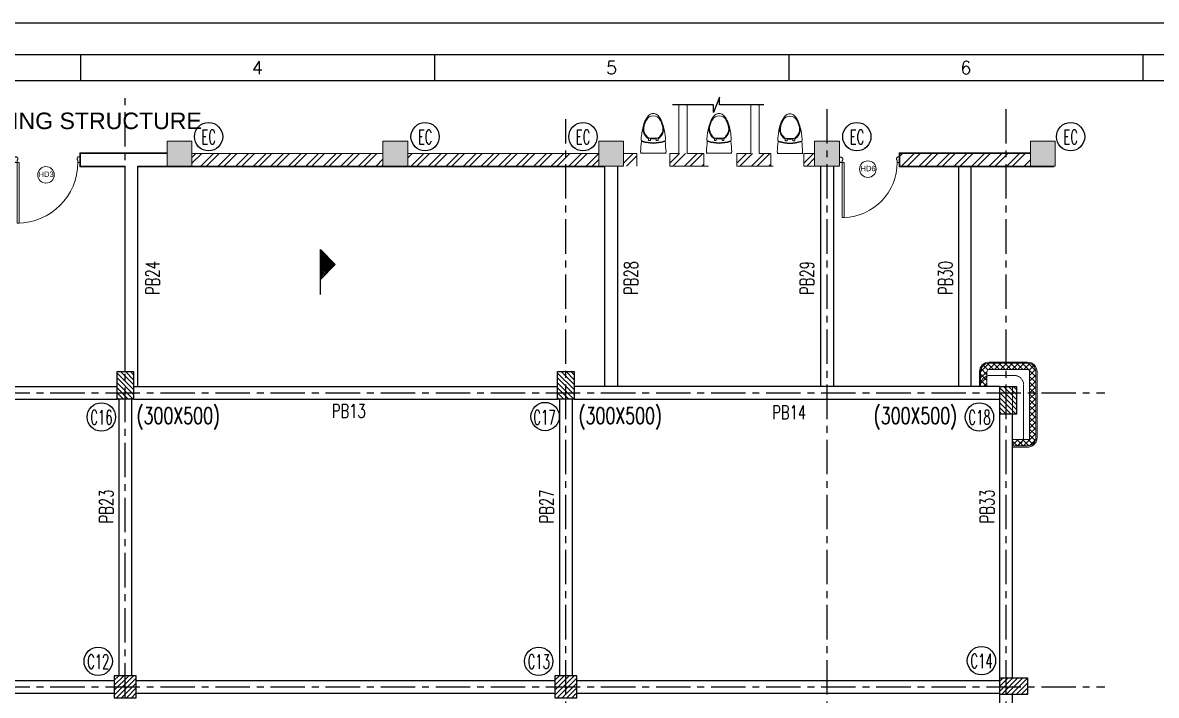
# Model space of a CAD drawing. Header units: millimetres. Extents: x 2659630 to 6742168, y -2425387 to -732288.
# Drawn here: x 3258573 to 3279161, y -1189835 to -1177630 of the extents above; entities that cross this region are included whole.
import ezdxf
from ezdxf.enums import TextEntityAlignment as Align

# ---------------------------------------------------------------- set-up
doc = ezdxf.new("R2010")
doc.units = ezdxf.units.MM
doc.linetypes.add('CENTER', pattern=[2, 1.25, -0.25, 0.25, -0.25])
doc.linetypes.add('Overhead', pattern=[3.96875, 2.38125, -1.5875])
for name, color, linetype, lineweight in [('A-ANNO-DIMS', 211, 'Continuous', 9), ('A-DETL-THIN', 151, 'Continuous', 18), ('A-DOOR', 31, 'Continuous', 18), ('A-DOOR-FRAM', 31, 'Continuous', 18), ('A-DOOR-IDEN', 31, 'Continuous', 9), ('A-FLOR-OVHD', 1, 'Overhead', 18), ('A-furniture', 37, 'Continuous', 0), ('A-GENM', 13, 'Continuous', 18), ('A-hatch', 253, 'Continuous', 0), ('A-PLASTER', 50, 'Continuous', 0), ('A-RCC', 2, 'Continuous', 0), ('A-WALL', 113, 'Continuous', 9), ('A-WALL-PATT', 111, 'Continuous', 0), ('licensing text', 7, 'Continuous', 5)]:
    doc.layers.add(name, color=color, linetype=linetype, lineweight=lineweight)
for name, color, linetype in [('PNA', 8, 'Continuous'), ('S-BEAM NO', 3, 'Continuous'), ('S-BEAM OUTER', 4, 'Continuous'), ('S-BRECK LINE', 8, 'Continuous'), ('S-COLUMN', 1, 'Continuous'), ('S-COLUMN CIRCLE', 9, 'Continuous'), ('S-COLUMN HATCH', 8, 'Continuous'), ('S-COLUMN NO', 2, 'Continuous'), ('S-COLUMN SIZES', 2, 'Continuous'), ('S-GRIDE LINE', 8, 'CENTER'), ('S-SECTION MARK', 1, 'Continuous')]:
    doc.layers.add(name, color=color, linetype=linetype)
doc.layers.get('A-ANNO-DIMS').off()
doc.styles.add('Arial', font='arial.ttf', dxfattribs={"height": 123})
doc.styles.add('Arial_1', font='arial.ttf', dxfattribs={"height": 98.35329341317356})
doc.styles.add('ROMANS', font='r.shx', dxfattribs={"width": 0.7})
pattern_1 = [(45, (3083080.763863878, -1353866.701812131), (-159.0990257669732, 159.0990257669732), []), (45, (3083186.829880878, -1353866.701812131), (-159.0990257669732, 159.0990257669732), [])]
pattern_2 = [(315, (3262142.567854119, -1107422.491258723), (15.23876666233158, 15.23876666233159), [])]

# ---------------------------------------------------------------- blocks, each defined once
blk = doc.blocks.new('A$C73F500AF')
at = {"layer": 'A-DOOR'}
blk.add_lwpolyline([(50.15901658905204, 999.970880633191), (85.15905825473601, 999.9691937353637), (85.15905825473601, 0.0002712921123020351), (50.15901658905204, 0.0002712921123020351)], close=True, dxfattribs=at)
blk.add_arc((50.15901658902294, 999.970880633191), 999.970609341071, 272.0058233010116, 0.06947343791211485, dxfattribs=at)
at = {"layer": 'A-DOOR-FRAM'}
for p, q in [((0.0005885949649382383, 1089.895965778676), (12.02445781667484, 1089.91394833292)), ((0.1838705940754153, 1009.896150420682), (0.0005885949649382383, 1089.895965778676)), ((12.00950211996678, 1099.913937149278), (40.00947080575861, 1099.955813100009)), ((12.02445781667484, 1089.91394833292), (12.00950211996678, 1099.913937149278)), ((40.00947080575861, 1099.955813100009), (60.04683768018731, 1074.985752452514)), ((60.09170477028238, 1044.985786003468), (50.09171595392399, 1044.97083030676)), ((50.09171595392399, 1044.97083030676), (50.15901658905204, 999.970880633191)), ((60.04683768018731, 1074.985752452514), (60.09170477028238, 1044.985786003468)), ((1059.821951237798, 1101.213773387281), (1039.899208436691, 1076.152162918675)), ((1039.899208436691, 1076.152162918675), (1039.991802758974, 1046.152305814147)), ((1039.991802758974, 1046.152305814147), (1049.99175512715, 1046.183170588251)), ((1049.99175512715, 1046.183170588251), (1050.130646610574, 1001.183384931472)), ((1087.821817868709, 1101.30019475476), (1059.821951237798, 1101.213773387281)), ((1087.852682642784, 1091.300242386584), (1087.821817868709, 1101.30019475476)), ((1099.876508039626, 1091.3373538288), (1087.852682642784, 1091.300242386584)), ((1100.059790038737, 1011.337538470834), (1099.876508039626, 1091.3373538288)), ((12.14410339019378, 1009.914037802111), (0.1838705940754153, 1009.896150420682)), ((12.15905908690183, 999.9140489857527), (12.14410339019378, 1009.914037802111)), ((50.15901658905204, 999.970880633191), (12.15905908690183, 999.9140489857527)), ((1050.130646610574, 1001.183384931472), (1088.130465609633, 1001.300671073026)), ((1088.099600835558, 1011.300623441202), (1100.059790038737, 1011.337538470834)), ((1088.130465609633, 1001.300671073026), (1088.099600835558, 1011.300623441202))]:
    blk.add_line(p, q, dxfattribs=at)
blk = doc.blocks.new('M_Door Tag_Mahindra_2_0mm - M_Door Tag_Mahindra 2-1437518-GROUND FLOOR PLAN-01')
at = {"layer": 'A-DOOR-IDEN'}
blk.add_circle((0, 0), 3.000000000000002, dxfattribs=at)
blk = doc.blocks.new('A$C649E5817')
at = {"layer": 'A-DOOR-FRAM'}
for p, q in [((0.0005058711394667625, 1190.020785956323), (12.02437509284937, 1190.038768510567)), ((0.1837878702499438, 1110.020970598329), (0.0005058711394667625, 1190.020785956323)), ((12.14402066636831, 1110.038857979758), (0.1837878702499438, 1110.020970598329)), ((12.00941939614131, 1200.038757326925), (40.00938808193314, 1200.080633277656)), ((12.02437509284937, 1190.038768510567), (12.00941939614131, 1200.038757326925)), ((12.15897636307636, 1100.0388691634), (12.14402066636831, 1110.038857979758)), ((50.15893386522657, 1100.095700810838), (12.15897636307636, 1100.0388691634)), ((40.00938808193314, 1200.080633277656), (60.04675495636184, 1175.110572630161)), ((60.09162204645691, 1145.110606181115), (50.09163323009852, 1145.095650484407)), ((50.09163323009852, 1145.095650484407), (50.15893386522657, 1100.095700810838)), ((60.04675495636184, 1175.110572630161), (60.09162204645691, 1145.110606181115)), ((1159.945948484557, 1199.819201007602), (1140.02320568345, 1174.757590538997)), ((1140.02320568345, 1174.757590538997), (1140.115800005733, 1144.757733434468)), ((1140.115800005733, 1144.757733434468), (1150.115752373909, 1144.788598208572)), ((1150.115752373909, 1144.788598208572), (1150.254643857334, 1099.788812551793)), ((1150.254643857334, 1099.788812551793), (1188.254462856392, 1099.906098693347)), ((1187.945815115469, 1199.905622375081), (1159.945948484557, 1199.819201007602)), ((1187.976679889543, 1189.905670006905), (1187.945815115469, 1199.905622375081)), ((1200.000505286385, 1189.942781449121), (1187.976679889543, 1189.905670006905)), ((1188.223598082317, 1109.906051061524), (1200.183787285496, 1109.942966091156)), ((1188.254462856392, 1099.906098693347), (1188.223598082317, 1109.906051061524)), ((1200.183787285496, 1109.942966091156), (1200.000505286385, 1189.942781449121))]:
    blk.add_line(p, q, dxfattribs=at)
blk.add_lwpolyline([(84.0297396221431, 1100.095700810838), (50.15893386522657, 1100.095700810838), (50.15893386522657, -5.198680446483195e-05), (84.0297396221431, -5.198680446483195e-05)], close=True, dxfattribs=at)
blk.add_arc((50.15893386522657, 1100.095700810838), 1100.095752797656, 270, 359.9840164800158, dxfattribs=at)
blk = doc.blocks.new('hjhgkhjjkhk')
at = {"layer": 'A-furniture', "linetype": 'ByBlock'}
for p, q in [((-3239409.999334741, 38907.10420448298, -500), (-3238942.989992371, 38907.10420448298, -500)), ((-3239262.846956684, 38678.60160839057, -500.0000000075354), (-3239229.842833918, 38678.60161036506, -500.0000000075354)), ((-3239262.846953766, 38629.82558717194, -500.0000000091439), (-3239262.846956684, 38678.60160839057, -500.0000000075354)), ((-3239230.93405867, 38636.8301622101, -500.0000000089129), (-3239122.056262395, 38636.83016872386, -500.0000000089129)), ((-3239229.842833918, 38678.60161036506, -500.0000000075354), (-3239229.842831418, 38636.83016227532, -500.0000000089129)), ((-3239123.147209061, 38651.47408836609, -500.00000000843), (-3239229.842832294, 38651.47408198283, -500.00000000843)), ((-3239123.147210684, 38678.60161674855, -500.0000000075354), (-3239090.143087917, 38678.60161872301, -500.0000000075354)), ((-3239123.147208186, 38636.83016865855, -500.0000000089129), (-3239123.147210684, 38678.60161674855, -500.0000000075354)), ((-3239090.143087917, 38678.60161872301, -500.0000000075354), (-3239090.143591075, 38629.82570109537, -500.000000009144))]:
    blk.add_line(p, q, dxfattribs=at)
for centre, radius, start, end in [((-3239381.777688167, 38882.16245343903, -500.0000000008225), 25.62042742578455, 103.2171918977261, 184.3205102271048), ((-3234363.011870793, 39215.02491928916, -499.9999999898455), 5055.4128, 183.7971734218073, 185.93388342969), ((-3239379.46967634, 38705.99459836981, -500.000000006632), 7.924812699999999, 185.2670334251084, 288.2867034306731), ((-3239176.494683158, 38084.50893451314, -500.000000027127), 635.0000000000015, 71.22190341125766, 108.7781034331175), ((-3239176.494429593, 38091.7761285133, -500.0000000268873), 638.9623999999999, 71.71340343130764, 108.2867034306731), ((-3238973.519002339, 38705.99741665658, -500.000000006632), 7.92486096, 251.7134834315362, 354.7330034227368), ((-3238971.211601658, 38882.16247023651, -500.0000000008225), 25.62054673635226, 355.6795372221389, 76.7816157954011), ((-3243989.977630793, 39215.02523233721, -499.9999999898455), 5055.4128, 354.0661034248018, 356.2028034287931), ((-3239284.541491129, 38652.34472404912, -500.0000000084013), 114.3, 159.1995034224001, 186.5683034337834), ((-3234351.434551112, 39220.35521158198, -499.9999999896697), 5080, 186.5682634273557, 187.0895934181001), ((-3238431.494176918, 38682.23422508436, -500.0000000074156), 965.1999999999999, 185.2830734313182, 196.4207034281464), ((-3239383.453665575, 38693.21128613141, -500.0000000070536), 7.924799999999999, 185.9340934192656, 288.7781034331175), ((-3239159.645355267, 38466.0950703577, -500.0000000145433), 205.656951260883, 151.8793547016238, 195.9424926981456), ((-3239159.645355267, 38466.0950703577, -500.0000000145433), 191.013031553384, 160.1348596737161, 195.9191489275519), ((-3239124.569957947, 38450.47463945526, -500.0000000150584), 243.969881406618, 124.5259173003346, 152.5264977846748), ((-3239124.569957947, 38450.47463945526, -500.0000000150584), 229.3259616991191, 133.9968089490124, 159.4422598947596), ((-3239230.934054112, 38560.63016221015, -500.0000000114258), 76.19999999999999, 90.00000341968028, 133.9968089490124), ((-3239122.056257837, 38560.63016872387, -500.0000000114258), 76.19999999999999, 46.00319789905703, 90.00000341968028), ((-3239228.42034082, 38450.47463324227, -500.0000000150584), 243.969881406618, 27.47350907931158, 55.47408954147578), ((-3239228.42034082, 38450.47463324227, -500.0000000150584), 229.3259616991193, 20.55774695827254, 46.00319789905703), ((-3239193.34494537, 38466.0950683415, -500.0000000145433), 191.0130315533836, 344.0808579322176, 19.86514719139928), ((-3239193.34494537, 38466.0950683415, -500.0000000145433), 205.656951260883, 344.0575141589818, 28.12065215196178), ((-3239921.495006918, 38682.23413594201, -500.0000000074156), 965.1999999999999, 343.5793034265778, 354.7169034251441), ((-3238969.535519575, 38693.2113108949, -500.0000000070536), 7.924848259999999, 251.2220734178336, 354.0659034255327), ((-3239068.447435129, 38652.34473697739, -500.0000000084013), 114.3, 353.4317034264396, 20.80050342030257), ((-3244001.554951112, 39220.35552324459, -499.9999999896698), 5080, 352.9104034312166, 353.4317034264396), ((-3238748.728664035, 38590.58618010517, -500.0000000104379), 634.9999736606864, 196.5592634266306, 209.3999365018309), ((-3238748.728664035, 38590.58618010517, -500.0000000104379), 620.3560539531869, 196.5666351149921, 207.1313036398962), ((-3239176.495144652, 38371.39201900171, -500.0000000176664), 139.7, 207.1313036398962, 332.8687032313272), ((-3239604.261651498, 38590.58612892128, -500.0000000104379), 620.356053953187, 332.8687032313272, 343.4333717344816), ((-3239604.261651498, 38590.58612892128, -500.0000000104379), 634.9999736606864, 330.6000703559782, 343.440743418926), ((-3239113.678391708, 38384.53551627137, -500.0000000172329), 215.8999858702218, 209.3045432262853, 232.3768349928251), ((-3239176.495148693, 38300.67925976048, -500.0000000199983), 111.1440746498146, 231.6356252909873, 270.0000076948018), ((-3239176.495132151, 38300.67925976048, -500.0000000199983), 111.1440746498146, 269.9999991712653, 308.3643815385453), ((-3239239.31189917, 38384.53550875504, -500.0000000172329), 215.8999858702218, 307.6231718652507, 330.695463633008)]:
    blk.add_arc(centre, radius, start, end, dxfattribs=at)
blk = doc.blocks.new('A1_SHEET.')
at = {"flags": 128}
blk.add_lwpolyline([(0, 0), (0, 594), (841, 594), (841, 0)], close=True, dxfattribs=at)
at = {"layer": 'PNA'}
for p, q in [((212.75, 587.8037093663079), (212.75, 582.8037093663079)), ((281.166666666657, 587.8037093663079), (281.166666666657, 582.8037093663079)), ((349.5833333333285, 587.8037093663079), (349.5833333333285, 582.8037093663079)), ((418, 587.8037093663079), (418, 582.8037093663079))]:
    blk.add_line(p, q, dxfattribs=at)
at = {"layer": 'PNA', "color": 1}
for points in [[(7.499999999985447, 6.196290633690296), (833.5000000000147, 6.196290633690296), (833.5000000000147, 587.8037093663079), (7.499999999985447, 587.8037093663079)], [(17.49999999998545, 11.19629063369029), (828.5000000000146, 11.19629063369029), (828.5000000000146, 582.8037093663079), (17.49999999998545, 582.8037093663079)]]:
    blk.add_lwpolyline(points, close=True, dxfattribs=at)
at = {"layer": 'PNA', "style": 'ROMANS'}
for s, p in [('4', (246.9666666666308, 585.3037093663078)), ('5', (315.3833333333023, 585.3037093663078)), ('6', (383.7999999999738, 585.3037093663078))]:
    blk.add_text(s, height=2.499999999999994, dxfattribs=at).set_placement(p, align=Align.MIDDLE)
blk = doc.blocks.new('A$C2D2C472C')
at = {"layer": 'A-WALL-PATT'}
h = blk.add_hatch(dxfattribs=at)
h.set_pattern_fill('ANSI37', color=256, scale=600, style=0)
h.set_pattern_definition([(45, (-102930.4976328127, -114895.0412800389), (-53.03300858899107, 53.03300858899107), []), (135, (-102930.4976328127, -114895.0412800389), (-53.03300858899107, -53.03300858899106), [])])
edge = h.paths.add_edge_path()
edge.add_line((944.9995019281778, 1920.086653618404), (945.0008851355669, 2189.884832272088))
edge.add_arc((910.0008851359307, 2189.884989272134), 34.99999999998833, 359.9997429874282, 449.9997132388004)
edge.add_line((910.0010603083792, 2224.884989271683), (206.5573315929068, 2224.905706588062))
edge.add_arc((206.3435287130415, 2190.119336553427), 34.78702706265661, 89.64785493841943, 180.3515355871881)
edge.add_line((171.5571564060956, 2189.90590370784), (171.5104949169763, 989.9413756946597))
edge.add_arc((206.436017342523, 989.8668982434319), 34.92560183573225, 179.8778189455847, 270.1221930522632)
edge.add_line((206.5105021072231, 954.9413758334849), (479.9996885845903, 954.8601867418038))
edge.add_line((479.9996885845903, 954.8601867418038), (480.0000001211592, 839.860185584781))
edge.add_line((480.0000001211592, 839.860185584781), (206.5104973261623, 839.9413757038274))
edge.add_arc((206.4964083629893, 989.9011490803969), 149.9597740384099, 192.8758880656439, 270.00538303110875, ccw=False)
edge.add_line((60.30736402368348, 956.4841302904388), (60.0000001211738, 2189.906551396358))
edge.add_arc((204.1890972755355, 2195.622790524605), 144.3023600914457, 89.0594131363834, 182.2702476428867, ccw=False)
edge.add_arc((117.0175473045965, -14981488.51647655), 14983828.42245068, 89.99696775482101, 89.99965761188861, ccw=False)
edge.add_arc((909.9946922726667, 2189.870040024718), 150.0149508471489, 45.00209331497581, 89.99734813771352, ccw=False)
edge.add_arc((910.01583289064, 2189.891182187523), 149.9850524061101, -0.0026534085425282683, 45.00209331497041, ccw=False)
edge.add_line((1060.000885135916, 2189.884236272439), (1059.999510428475, 1919.979855106591))
edge.add_line((1059.999510428475, 1919.979855106591), (944.9995019281778, 1920.086653618404))
at = {"layer": 'A-DETL-THIN'}
for p, q in [((480.0000001211592, 1919.979955135757), (480.0000001211592, 1470.080902119953)), ((710.0000001211592, 1919.979855106591), (480.0000001211592, 1919.979955135757))]:
    blk.add_line(p, q, dxfattribs=at)
at = {"layer": 'A-FLOR-OVHD'}
blk.add_lwpolyline([(1060.015039278995, 1919.979955135757, 0.4573553732653892), (889.9995013178414, 2119.980286205158), (449.9996685099031, 2119.973406029894, 0.4142135623730199), (279.9996685099031, 1949.973406029894), (279.9996685099031, 1009.833727096237, 0.4142135623730199), (449.9996685099031, 839.8337270962365), (480.0000001211592, 839.860185584781), (480.0000001211592, 1919.979955135757), (1060.015039278995, 1919.979955135757)], format="xyb", close=True, dxfattribs=at)
at = {"layer": 'A-GENM'}
for centre, radius, start, end in [((206.5571564055426, 2189.905706589925, -2.762502891338284e-08), 169.9999999999744, 89.99971323877656, 179.9996773135824), ((206.5467242484883, 989.8615372594359, -2.762502891338284e-08), 170.0000000001621, 179.9997132120961, 192.8568556227206), ((206.5467242484883, 989.8615372594359, -2.762502891338284e-08), 170.0000000001625, 192.8568562060331, 205.7139980939878), ((206.5467242484883, 989.8615372594359, -2.762502891338284e-08), 170.0000000001625, 205.7139991560489, 218.5711406565557), ((206.5467242484883, 989.8615372594359, -2.762502891338284e-08), 170.0000000001626, 218.5711444577068, 231.4282852556994), ((206.5467242484883, 989.8615372594359, -2.762502891338284e-08), 170.0000000001625, 231.4282863473983, 244.2854281885292), ((206.5467242484883, 989.8615372594359, -2.762502891338284e-08), 170.0000000001627, 244.2854285476412, 269.9997141992719)]:
    blk.add_arc(centre, radius, start, end, dxfattribs=at)
at = {"layer": 'A-PLASTER'}
for p, q in [((910.0017360480997, 2359.885395422127, -2.762502891338284e-08), (206.5580073158635, 2359.90570658783, -2.762502891338284e-08)), ((36.55692833581998, 2189.906664038426, -2.762502891338284e-08), (36.54672009665228, 989.8623881688254, -2.762502891338284e-08)), ((1079.999501315979, 1919.979855106591), (1080.000885134054, 2189.884135680288, -2.762502891338284e-08)), ((206.5458762606868, 819.9414255178854, -2.762502891338284e-08), (480.0000001226144, 819.9412260005774, -2.762502891338284e-08))]:
    blk.add_line(p, q, dxfattribs=at)
for centre, radius, start, end in [((206.5109611537046, 2189.98556824922, -2.762502891338284e-08), 169.9999999999743, 90, 179.9999640931486), ((910.0008851359162, 2189.884990713108, -2.762502891338284e-08), 169.9999999999609, 359.9997426539467, 89.99971323877656), ((206.5104903323372, 989.941375704002, -2.762502891338284e-08), 170.0000000001521, 180, 192.8571423899843), ((206.5104903323372, 989.941375704002, -2.762502891338284e-08), 170.0000000001525, 192.8571429953589, 205.7142848382652), ((206.5104903323372, 989.941375704002, -2.762502891338284e-08), 170.0000000001525, 205.7142859913077, 218.571427457844), ((206.5104903323372, 989.941375704002, -2.762502891338284e-08), 170.0000000001527, 218.5714312821734, 231.4285719809424), ((206.5104903323372, 989.941375704002, -2.762502891338284e-08), 170.0000000001525, 231.4285730814951, 244.2857149782696), ((206.5104903323372, 989.941375704002, -2.762502891338284e-08), 170.0000000001525, 244.2857153780311, 270.0000009705005)]:
    blk.add_arc(centre, radius, start, end, dxfattribs=at)
at = {"layer": 'A-WALL'}
blk.add_lwpolyline([(944.9995019281778, 1920.086653618404), (945.0008851355669, 2189.884832272088, 0.4142134102995745), (910.0010603083792, 2224.884989271683), (206.5573315929068, 2224.905706588062, 0.4178153354241026), (171.5571564060956, 2189.90590370784), (171.5104949169763, 989.9413756946597, 0.415463343301321), (206.5105021072231, 954.9413758334849), (479.9996885845903, 954.8601867418038), (480.0000001211592, 839.860185584781), (206.5104973261623, 839.9413757038274, -0.3498496930690036), (60.30736402368348, 956.4841302904388), (60.0000001211738, 2189.906551396358, -0.4307240834562548), (206.55790714467, 2339.905706588033, -1.173671556007594e-05), (910.0016355238768, 2339.884990711187, -0.1988908435200889), (1016.067405691763, 2295.950504510794, -0.1989338984303118), (1060.000885135916, 2189.884236272439), (1059.999510428475, 1919.979855106591)], format="xyb", close=True, dxfattribs=at)

msp = doc.modelspace()

# ---------------------------------------------------------------- hatches: boundary and pattern name
at = {"layer": 'A-WALL-PATT'}
h = msp.add_hatch(dxfattribs=at)
h.set_pattern_fill('ANSI32', color=256, scale=600, angle=360, style=0)
h.set_pattern_definition(pattern_1)
h.paths.add_polyline_path([(3265115.466520364, -1180000.599933915), (3261645.466520395, -1180000.478345305), (3261645.465320353, -1180230.567662802), (3265115.465321044, -1180230.661094035)])
h = msp.add_hatch(dxfattribs=at)
h.set_pattern_fill('ANSI32', color=256, scale=600, angle=360, style=0)
h.set_pattern_definition(pattern_1)
h.paths.add_polyline_path([(3269035.466519869, -1180000.59928443), (3265565.466519913, -1180000.581437824), (3265565.465320349, -1180230.578899971), (3265566.436491637, -1180230.578905036), (3269035.465319434, -1180230.763743025)])
h = msp.add_hatch(dxfattribs=at)
h.set_pattern_fill('ANSI32', color=256, scale=600, angle=360, style=0)
h.set_pattern_definition([(45, (3094840.763863726, -1353866.763147001), (-159.0990257669732, 159.0990257669732), []), (45, (3094946.829880726, -1353866.763147001), (-159.0990257669732, 159.0990257669732), [])])
h.paths.add_polyline_path([(3269725.544235874, -1180230.709173618), (3269725.544235874, -1180000.631613774), (3269485.466519682, -1180000.636661809), (3269485.465319694, -1180230.715725984)])
h = msp.add_hatch(dxfattribs=at)
h.set_pattern_fill('ANSI32', color=256, scale=600, angle=360, style=0)
h.set_pattern_definition([(45, (3095680.843882273, -1353866.788095303), (-159.0990257669732, 159.0990257669732), []), (45, (3095786.909899273, -1353866.788095303), (-159.0990257669732, 159.0990257669732), [])])
h.paths.add_polyline_path([(3270943.044236635, -1180230.523557659), (3270943.044236635, -1180000.445997815), (3270325.546538229, -1180000.661610112), (3270325.545338241, -1180230.740674286)])
h = msp.add_hatch(dxfattribs=at)
h.set_pattern_fill('ANSI32', color=256, scale=600, angle=360, style=0)
h.set_pattern_definition([(45, (3096898.343883124, -1353866.801021319), (-159.0990257669732, 159.0990257669732), []), (45, (3097004.409900124, -1353866.801021319), (-159.0990257669732, 159.0990257669732), [])])
h.paths.add_polyline_path([(3272160.544237486, -1180230.536483674), (3272160.544237486, -1180000.45892383), (3271543.04653908, -1180000.674536127), (3271543.045339092, -1180230.753600301)])
h = msp.add_hatch(dxfattribs=at)
h.set_pattern_fill('ANSI32', color=256, scale=600, angle=360, style=0)
h.set_pattern_definition([(45, (3098115.844987101, -1353866.801021319), (-159.0990257669732, 159.0990257669732), []), (45, (3098221.911004101, -1353866.801021319), (-159.0990257669732, 159.0990257669732), [])])
h.paths.add_polyline_path([(3272955.465319897, -1180230.685065557), (3272955.466519884, -1180000.606476106), (3272760.547643057, -1180000.674536127), (3272760.546443069, -1180230.753600301)])
h = msp.add_hatch(dxfattribs=at)
h.set_pattern_fill('ANSI32', color=256, scale=600, angle=360, style=0)
h.set_pattern_definition(pattern_1)
h.paths.add_polyline_path([(3274505.217281143, -1180000.477637572), (3276875.465237061, -1180000.477637572), (3276875.465237061, -1180230.485926108), (3274505.217281143, -1180230.485926108)])
at = {"layer": 'S-COLUMN HATCH', "true_color": 0x939598}
h = msp.add_hatch(dxfattribs=at)
h.set_pattern_fill('ANSI31', color=252, scale=20, angle=270)
h.set_pattern_definition([(314.9999999999999, (2385656.945896849, -4834777.243233373), (44.90128060534576, 44.90128060534576), [])])
h.paths.add_polyline_path([(3260287.087904258, -1184460.519355161), (3260287.087904258, -1183960.520554742), (3260587.090251254, -1183960.520554742), (3260587.090251254, -1184460.519355161)])
h = msp.add_hatch(dxfattribs=at)
h.set_pattern_fill('ANSI31', color=252, scale=20, angle=270)
h.set_pattern_definition([(314.9999999999999, (2393657.012705538, -4834777.243233373), (44.90128060534576, 44.90128060534576), [])])
h.paths.add_polyline_path([(3268287.154712947, -1184460.519355161), (3268287.154712947, -1183960.520554742), (3268587.157059943, -1183960.520554742), (3268587.157059943, -1184460.519355161)])
h = msp.add_hatch(dxfattribs=at)
h.set_pattern_fill('ANSI31', color=252, scale=20, angle=270)
h.set_pattern_definition([(314.9999999999999, (2401690.399981695, -4835047.049079479), (44.90128060534576, 44.90128060534576), [])])
h.paths.add_polyline_path([(3276320.541989104, -1184730.325201267), (3276320.541989104, -1184230.326400848), (3276620.5443361, -1184230.326400848), (3276620.5443361, -1184730.325201267)])
h = msp.add_hatch(dxfattribs=at)
h.set_pattern_fill('ANSI31', color=252, scale=20, angle=180)
h.set_pattern_definition([(225, (-396689.9138133368, -325020.467663452), (44.90128060534576, -44.90128060534576), [])])
h.paths.add_polyline_path([(3260637.089077756, -1189480.328342913), (3260237.089077756, -1189480.328342913), (3260237.089077756, -1189880.328342913), (3260637.089077756, -1189880.328342913)])
h = msp.add_hatch(dxfattribs=at)
h.set_pattern_fill('ANSI31', color=252, scale=20, angle=180)
h.set_pattern_definition([(225, (-388689.8470046474, -325020.467663452), (44.90128060534576, -44.90128060534576), [])])
h.paths.add_polyline_path([(3268637.155886445, -1189480.328342913), (3268237.155886445, -1189480.328342913), (3268237.155886445, -1189880.328342913), (3268637.155886445, -1189880.328342913)])
h = msp.add_hatch(dxfattribs=at)
h.set_pattern_fill('ANSI31', color=252, scale=20, angle=360)
h.set_pattern_definition([(44.99999999999994, (6927137.266220068, -2064450.875738715), (-44.90128060534576, 44.90128060534576), [])])
h.paths.add_polyline_path([(3276820.542341855, -1189820.733731306), (3276320.543541436, -1189820.733731306), (3276320.543541436, -1189520.73138431), (3276820.542341855, -1189520.73138431)])
at = {"layer": 'S-SECTION MARK', "ltscale": 5}
h = msp.add_hatch(dxfattribs=at)
h.set_pattern_fill('ANSI31', color=256, scale=172.4069639016666, angle=270, style=0)
h.set_pattern_definition(pattern_2)
h.paths.add_polyline_path([(3264248.675249472, -1182019.6319162), (3263981.545942655, -1181747.766613439), (3263981.545942655, -1182291.497218961)])
h = msp.add_hatch(dxfattribs=at)
h.set_pattern_fill('ANSI31', color=256, scale=172.4069639016666, angle=270, style=0)
h.set_pattern_definition(pattern_2)
h.paths.add_polyline_path([(3264248.675249472, -1182019.6319162), (3263981.545942655, -1181747.766613439), (3263981.545942655, -1182291.497218961)])
h = msp.add_hatch(dxfattribs=at)
h.set_pattern_fill('ANSI31', color=256, scale=172.4069639016666, angle=270, style=0)
h.set_pattern_definition(pattern_2)
h.paths.add_polyline_path([(3264248.675249472, -1182019.6319162), (3263981.545942655, -1181747.766613439), (3263981.545942655, -1182291.497218961)])

# ---------------------------------------------------------------- linework, layer by layer
at = {"layer": 'A-hatch', "color": 252, "true_color": 0x939598}
for points in [[(3261195.541904987, -1180230.572682657), (3261195.541904987, -1179780.572588607), (3261645.465320314, -1180230.575029257)], [(3261645.465320314, -1180230.575029257), (3261195.541904987, -1179780.572588607), (3261645.465320314, -1179780.574935207)], [(3265115.54190494, -1180230.593127621), (3265115.54190494, -1179780.593033571), (3265565.465320268, -1180230.595474221)], [(3265565.465320268, -1180230.595474221), (3265115.54190494, -1179780.593033571), (3265565.465320268, -1179780.595380171)], [(3269035.541904886, -1180230.613572587), (3269035.541904886, -1179780.613478537), (3269485.465320214, -1180230.615919187)], [(3269485.465320214, -1180230.615919187), (3269035.541904886, -1179780.613478537), (3269485.465320214, -1179780.615825137)], [(3272955.467667161, -1180230.634017163), (3272955.465320163, -1180230.634017151), (3272955.467667161, -1179780.633923114)], [(3272955.539557855, -1180230.634017538), (3272955.467667161, -1179780.633923114), (3272955.539557855, -1179780.633923488)], [(3272955.467667161, -1180230.634017163), (3272955.467667161, -1179780.633923114), (3272955.539557855, -1180230.634017538)], [(3272955.54190483, -1180230.63401755), (3272955.539557855, -1179780.633923488), (3272955.54190483, -1179780.633923501)], [(3272955.539557855, -1180230.634017538), (3272955.539557855, -1179780.633923488), (3272955.54190483, -1180230.63401755)], [(3273405.465320158, -1180230.63636415), (3272955.54190483, -1179780.633923501), (3273405.465320158, -1179780.6362701)], [(3272955.54190483, -1180230.63401755), (3272955.54190483, -1179780.633923501), (3273405.465320158, -1180230.63636415)], [(3273405.465320158, -1180230.63636415), (3273405.465320158, -1179780.6362701), (3273405.467667156, -1179780.636270113)], [(3276875.46758316, -1180230.654368084), (3276875.465236182, -1180230.654368072), (3276875.46758316, -1179780.658527397)], [(3276875.539557799, -1180230.654368459), (3276875.46758316, -1179780.658527397), (3276875.539557799, -1179780.658527773)], [(3276875.46758316, -1180230.654368084), (3276875.46758316, -1179780.658527397), (3276875.539557799, -1180230.654368459)], [(3276875.541904778, -1180230.654368471), (3276875.539557799, -1179780.658527773), (3276875.541904778, -1179780.658527785)], [(3276875.539557799, -1180230.654368459), (3276875.539557799, -1179780.658527773), (3276875.541904778, -1180230.654368471)], [(3277325.465236179, -1180230.656715069), (3276875.541904778, -1179780.658527785), (3277325.465236179, -1179780.660874383)], [(3276875.541904778, -1180230.654368471), (3276875.541904778, -1179780.658527785), (3277325.465236179, -1180230.656715069)], [(3277325.465236179, -1180230.656715069), (3277325.465236179, -1179780.660874383), (3277325.467583156, -1179780.660874395)]]:
    msp.add_solid(points, dxfattribs=at)
at = {"layer": 'A-PLASTER'}
for p, q in [((3259611.865130822, -1180242.602486152), (3259611.866455987, -1179988.523616682)), ((3261195.464788782, -1179988.486691023), (3259611.866455987, -1179988.523616682)), ((3276875.468018331, -1179988.6534286), (3274493.217281143, -1179988.476747572)), ((3274493.217281143, -1179988.476747572), (3274493.217281141, -1180242.472822536)), ((3260420.175484082, -1180242.585071438), (3259611.865130822, -1180242.602486152)), ((3269133.39621254, -1180242.769278545), (3260674.175565559, -1180242.541510415)), ((3274493.217281141, -1180242.472822536), (3277302.021697277, -1180242.646361662))]:
    msp.add_line(p, q, dxfattribs=at)
at = {"layer": 'A-RCC'}
for p, q in [((3261195.467667318, -1179780.57258822), (3261195.465320318, -1180230.572682258)), ((3261645.467667312, -1179780.574935219), (3261195.467667318, -1179780.57258822)), ((3261645.465320314, -1180230.575029256), (3261645.467667312, -1179780.574935219)), ((3269035.467667217, -1179780.61347815), (3269035.465320217, -1180230.613572187)), ((3269035.467667217, -1179780.61347815), (3269035.465319729, -1180230.707162015)), ((3269485.467667212, -1179780.615825148), (3269035.467667217, -1179780.61347815)), ((3269485.467667212, -1179780.615825148), (3269035.467667217, -1179780.61347815)), ((3269485.465320214, -1180230.615919186), (3269485.467667212, -1179780.615825148)), ((3269485.465320214, -1180230.615919186), (3269485.467667212, -1179780.615825148)), ((3272955.467667161, -1179780.633923114), (3272955.465320163, -1180230.634017151)), ((3273405.467667156, -1179780.636270113), (3272955.467667161, -1179780.633923114)), ((3273405.465320158, -1180230.63636415), (3273405.467667156, -1179780.636270113)), ((3276875.465236182, -1180230.654368072), (3276875.46758316, -1179780.658527397)), ((3276875.46758316, -1179780.658527397), (3277325.467583156, -1179780.660874395)), ((3277325.467583156, -1179780.660874395), (3277325.465236179, -1180230.656715069)), ((3261195.465068593, -1180230.565315802), (3261645.465068582, -1180230.5676628)), ((3269035.465320217, -1180230.613572187), (3269485.465320214, -1180230.615919186)), ((3269035.465320217, -1180230.613572187), (3269485.465320214, -1180230.615919186)), ((3272955.465320163, -1180230.634017151), (3273405.465320158, -1180230.63636415)), ((3277325.465236179, -1180230.656715069), (3276875.465236182, -1180230.654368072))]:
    msp.add_line(p, q, dxfattribs=at)
msp.add_lwpolyline([(3265565.465320262, -1180230.595474222), (3265565.467667262, -1179780.595380183), (3265115.467667271, -1179780.593033184), (3265115.465320897, -1180230.689251445), (3265566.436491637, -1180230.578905036), (3265116.436491649, -1180230.576558037)], dxfattribs=at)
at = {"layer": 'A-WALL'}
for p, q in [((3270492.225847268, -1180000.622249399), (3270492.221622954, -1179119.667136103)), ((3270642.225847279, -1180000.62303173), (3270642.221622965, -1179119.66790757)), ((3271798.841796175, -1180000.635616969), (3271798.837571826, -1179119.673856178)), ((3271948.841796184, -1180000.636399301), (3271948.837571834, -1179119.674627645)), ((3259623.86519341, -1180230.602227612), (3259623.866393401, -1180000.523336876)), ((3261195.465068593, -1180000.486691019), (3259623.866393401, -1180000.523336876)), ((3261645.465320353, -1180000.478345264), (3265115.466520364, -1180000.599933915)), ((3265565.466519914, -1180000.581437824), (3269035.466519871, -1180000.59928443)), ((3269725.544235877, -1180000.643744579), (3269485.466519783, -1180000.616998592)), ((3269725.544235874, -1180000.643115374), (3269725.544235874, -1180230.630532864)), ((3270492.225847268, -1180000.622249399), (3270325.544235869, -1180000.621380063)), ((3270325.544235867, -1180000.640238283), (3270325.544235867, -1180230.627655773)), ((3270943.044236635, -1180000.637277276), (3270642.225847279, -1180000.62303173)), ((3270943.044236635, -1180000.637277276), (3270943.044236635, -1180230.624694766)), ((3271543.044236639, -1180000.636843587), (3271798.846677792, -1180000.635616969)), ((3271543.044236639, -1180000.636843587), (3271543.044236639, -1180230.627824096)), ((3271948.846677802, -1180000.636399301), (3272160.544237752, -1180000.63750342)), ((3272160.545340612, -1180000.643721313), (3272160.545340612, -1180230.631138803)), ((3272955.466519735, -1180000.635096553), (3272760.544237713, -1180000.634079931)), ((3272760.545340616, -1180000.643287624), (3272760.545340616, -1180230.634268134)), ((3276875.466435764, -1180000.653428496), (3274505.217281143, -1180000.477637572)), ((3274505.217281143, -1180000.477637572), (3274505.217281141, -1180230.473563952)), ((3260432.17554667, -1180230.584812898), (3259623.86519341, -1180230.602227612)), ((3261195.465320357, -1180230.565315803), (3260662.175627951, -1180230.57893789)), ((3269145.443445533, -1180230.769602918), (3261645.465320352, -1180230.567662802)), ((3270943.045339467, -1180230.624694772), (3270325.545338668, -1180230.62147417)), ((3272160.545340613, -1180230.631044704), (3271543.044236639, -1180230.627824096)), ((3273065.459990138, -1180230.629454407), (3272760.545340603, -1180230.631044704)), ((3273065.459990134, -1180230.635190222), (3273295.307755574, -1180230.635190222)), ((3274505.217281141, -1180230.473563952), (3276875.465237061, -1180230.485926108)), ((3275795.459712804, -1180230.64636177), (3275795.459712804, -1180230.64636177))]:
    msp.add_line(p, q, dxfattribs=at)
at = {"layer": 'A-WALL', "color": 1}
for p, q in [((3261645.465320353, -1180230.588167676), (3261645.465320353, -1180000.478345264)), ((3271025.459754231, -1180230.625030509), (3270575.465320203, -1180230.62268354)), ((3271625.45975422, -1180230.628159841), (3272205.465320173, -1180230.631184891))]:
    msp.add_line(p, q, dxfattribs=at)
at = {"layer": 'A-WALL'}
msp.add_arc((3275795.459712874, -1180230.646361544), 20.00000022602614, 269.9923263624858, 269.9997035271013, dxfattribs=at)
at = {"layer": 'S-BEAM OUTER', "ltscale": 2500}
for p, q in [((3260432.154313155, -1183960.520554742), (3260432.17554667, -1180230.584812899)), ((3260662.153566428, -1184230.51808432), (3260662.051393968, -1180230.578941064)), ((3269145.443445547, -1184230.560708569), (3269145.396068571, -1180230.614145537)), ((3269375.534571859, -1180230.615345836), (3269375.581948821, -1184230.560708569)), ((3273065.300461296, -1184230.326400848), (3273065.459990132, -1180230.63730962)), ((3273295.307755573, -1180230.635789618), (3273295.438952523, -1184230.581152783)), ((3275570.541989104, -1180230.616239298, -2.762502891338284e-08), (3275570.541989104, -1184230.350925423, -2.762502891338284e-08)), ((3275800.541989104, -1184230.502089951, -2.762502891338284e-08), (3275800.562851433, -1180230.480319897)), ((3252550.541989103, -1184230.324621439), (3260287.087904258, -1184230.521259721)), ((3260587.090251254, -1184230.519355161), (3268287.154712947, -1184230.519355161)), ((3276320.541989104, -1184230.326500877), (3268587.157059943, -1184230.326500877)), ((3252550.541989103, -1184460.426931487), (3260287.087904258, -1184460.520259112)), ((3260322.089077756, -1184460.519355161), (3260322.089077756, -1189480.328342913)), ((3260552.089077756, -1184460.519355161), (3260552.089077756, -1189480.328342913)), ((3260587.090251254, -1184460.519355161), (3268287.154712947, -1184460.519355161)), ((3268322.15416625, -1184460.519355161), (3268322.15416625, -1189480.328342913)), ((3268552.15416625, -1184460.519355161), (3268552.15416625, -1189480.328342913)), ((3268587.157059943, -1184460.326400848), (3276320.541989104, -1184460.326400848)), ((3276320.541989104, -1189520.73138431), (3276320.541989104, -1184730.325201267)), ((3276550.541989103, -1189520.73138431), (3276550.541989103, -1184730.325201267)), ((3252550.541989103, -1189565.329587225), (3260237.089077756, -1189565.329587225)), ((3260637.089077756, -1189565.329587225), (3268237.155886445, -1189565.329587225)), ((3268633.994832559, -1189565.329587225), (3276320.546154503, -1189565.329587225)), ((3252550.541989103, -1189795.329587224), (3260237.089077756, -1189795.329587224)), ((3260637.089077756, -1189795.329587224), (3268237.155886445, -1189795.329587224)), ((3268633.994832559, -1189795.329587224), (3276320.546154503, -1189795.329587224)), ((3276320.548767569, -1194850.73138431), (3276320.548767569, -1189795.329587224)), ((3276550.54876757, -1194850.73138431), (3276550.54876757, -1189820.733731306))]:
    msp.add_line(p, q, dxfattribs=at)
at = {"layer": 'S-BRECK LINE'}
msp.add_lwpolyline([(3272032.388674075, -1179119.667261903), (3271229.885435188, -1179119.668920092), (3271229.885435196, -1178982.295049109), (3271117.069817963, -1179257.042791076), (3271117.069817971, -1179119.668920093), (3270374.291196226, -1179119.667136103)], dxfattribs=at)
at = {"layer": 'S-COLUMN', "color": 1}
for points in [[(3260287.087904258, -1184460.519355161), (3260287.087904258, -1183960.520554742), (3260587.090251254, -1183960.520554742), (3260587.090251254, -1184460.519355161)], [(3268287.154712947, -1184460.519355161), (3268287.154712947, -1183960.520554742), (3268587.157059943, -1183960.520554742), (3268587.157059943, -1184460.519355161)], [(3276320.541989104, -1184730.325201267), (3276320.541989104, -1184230.326400848), (3276620.5443361, -1184230.326400848), (3276620.5443361, -1184730.325201267)], [(3260637.089077756, -1189480.328342913), (3260237.089077756, -1189480.328342913), (3260237.089077756, -1189880.328342913), (3260637.089077756, -1189880.328342913)], [(3268637.155886445, -1189480.328342913), (3268237.155886445, -1189480.328342913), (3268237.155886445, -1189880.328342913), (3268637.155886445, -1189880.328342913)], [(3276820.542341855, -1189820.733731306), (3276320.543541436, -1189820.733731306), (3276320.543541436, -1189520.73138431), (3276820.542341855, -1189520.73138431)]]:
    msp.add_lwpolyline(points, close=True, dxfattribs=at)
at = {"layer": 'S-COLUMN CIRCLE'}
for centre in [(3261948.592872458, -1179698.255454799), (3261948.592872458, -1179698.255454799), (3265881.206339205, -1179698.255454799), (3265881.206339205, -1179698.255454799), (3268748.978564449, -1179698.255454799), (3268748.978564449, -1179698.255454799), (3273722.060114428, -1179698.255454799), (3273722.060114428, -1179698.255454799), (3277603.404183162, -1179698.255454799), (3277603.404183162, -1179698.255454799), (3260002.024548776, -1184784.737775533), (3268061.290895641, -1184775.927315811), (3275949.180124943, -1184784.737775533), (3259944.47434046, -1189217.553262644), (3267944.541149149, -1189217.553262644), (3275985.757542859, -1189206.755609219)]:
    msp.add_circle(centre, 257.1428571428572, dxfattribs=at)
at = {"layer": 'S-GRIDE LINE', "ltscale": 500}
for p, q in [((3260437.089077756, -1201876.724718532), (3260437.089077756, -1178980.783809827)), ((3273180.546870722, -1201821.052935621), (3273180.546870722, -1179191.87363067)), ((3276435.546870722, -1201821.052935621), (3276435.546870722, -1179191.87363067)), ((3268437.155886445, -1201821.052935621), (3268437.155886445, -1179381.032491402)), ((3245075.214712685, -1184345.326400848), (3278226.151540625, -1184345.326400848)), ((3245075.214712685, -1189680.328342913), (3278226.151540625, -1189680.328342913))]:
    msp.add_line(p, q, dxfattribs=at)
at = {"layer": 'S-SECTION MARK'}
for p, q in [((3263981.545942655, -1181747.766613439), (3264248.675249472, -1182019.6319162)), ((3263981.545942655, -1182560.624534184), (3263981.545942655, -1181747.766613439)), ((3263981.545942655, -1182560.624534184), (3263981.545942655, -1181747.766613439)), ((3263981.545942655, -1181747.766613439), (3264248.675249472, -1182019.6319162)), ((3263981.545942655, -1182560.624534184), (3263981.545942655, -1181747.766613439)), ((3263981.545942655, -1181747.766613439), (3264248.675249472, -1182019.6319162)), ((3263981.545942655, -1182291.497218961), (3264248.675249472, -1182019.6319162)), ((3263981.545942655, -1182291.497218961), (3264248.675249472, -1182019.6319162)), ((3263981.545942655, -1182291.497218961), (3264248.675249472, -1182019.6319162))]:
    msp.add_line(p, q, dxfattribs=at)

# ---------------------------------------------------------------- block references
at = {"xscale": 94.00879904875153, "yscale": 94.00879904875153, "zscale": 94.00879904875153}
msp.add_blockref('A1_SHEET.', (3239620.141522151, -1233470.768815485), dxfattribs=at)
at = {"layer": 'A-ANNO-DIMS', "xscale": -1}
msp.add_blockref('A$C2D2C472C', (3277030.575708258, -1186150.306355081), dxfattribs=at)
at = {"layer": 'A-ANNO-DIMS'}
for name, p in [('A$C649E5817', (3258423.77364712, -1181265.505656014)), ('A$C73F500AF', (3273405.249132103, -1181166.813046911))]:
    msp.add_blockref(name, p, dxfattribs=at)
at = {"layer": 'A-DOOR-IDEN', "xscale": -49.99999999999997, "yscale": 49.99999999999998, "zscale": 49.99999999999998, "rotation": 328.2684126260899}
for p in [(3273921.740629904, -1180286.750061257), (3258995.924302815, -1180390.672757417)]:
    msp.add_blockref('M_Door Tag_Mahindra_2_0mm - M_Door Tag_Mahindra 2-1437518-GROUND FLOOR PLAN-01', p, dxfattribs=at)
at = {"layer": 'A-WALL', "rotation": 180.0002988291293}
for p in [(30848.91818547342, -1141105.400041897), (32043.83952122927, -1141105.394070372), (33330.45616570488, -1141110.419496338)]:
    msp.add_blockref('hjhgkhjjkhk', p, dxfattribs=at)

# ---------------------------------------------------------------- texts
at = {"layer": 'A-DOOR-IDEN', "char_height": 98.35329341317359, "width": 208.7999999999998, "attachment_point": 2, "rotation": 0.13141055070453514, "line_spacing_factor": 0.9385317878468563, "style": 'Arial_1'}
for s, insert in [('HD6', (3273924.740658263, -1180226.499223705)), ('HD3', (3258998.924331174, -1180330.421919865))]:
    msp.add_mtext(s, dxfattribs=dict(at, insert=insert))
at = {"layer": 'licensing text', "style": 'Arial'}
msp.add_text('EXISTING STRUCTURE', height=300, rotation=359.9999749804301, dxfattribs=at).set_placement((3257170.426007961, -1179560.797637946))
at = {"layer": 'S-BEAM NO', "style": 'ROMANS', "width": 0.7}
for s, p in [('PB24', (3260931.850077294, -1182262.788141163, -4.282894757401401e-06)), ('PB28', (3269620.697777918, -1182262.788141163, -4.282894757401401e-06)), ('PB29', (3272816.686242832, -1182262.788141163, -4.282894757401401e-06)), ('PB30', (3275332.103391541, -1182262.788141163, -4.282894757401401e-06)), ('PB23', (3260091.056448602, -1186406.951627933, -4.282894757401401e-06)), ('PB27', (3268091.121537097, -1186406.951627933, -4.282894757401401e-06)), ('PB33', (3276089.506746883, -1186406.951627933, -4.282894757401401e-06))]:
    msp.add_text(s, height=250.0000166666678, rotation=90, dxfattribs=at).set_placement(p, align=Align.MIDDLE_CENTER)
for s, p in [('PB13', (3264494.443717952, -1184674.418414338, -4.282894757401401e-06)), ('PB14', (3272492.8467791, -1184701.121276124, -4.282894757401401e-06))]:
    msp.add_text(s, height=250.0000166666678, dxfattribs=at).set_placement(p, align=Align.MIDDLE_CENTER)
at = {"layer": 'S-COLUMN NO', "style": 'ROMANS', "width": 0.6}
for s, p in [('EC', (3261949.961350501, -1179703.785979273, -5.857740542573181e-07)), ('EC', (3261949.961350501, -1179703.785979273, -5.857740542573181e-07)), ('EC', (3265882.574817248, -1179703.785979273, -5.857740542573181e-07)), ('EC', (3265882.574817248, -1179703.785979273, -5.857740542573181e-07)), ('EC', (3268750.347042492, -1179703.785979273, -5.857740542573181e-07)), ('EC', (3268750.347042492, -1179703.785979273, -5.857740542573181e-07)), ('EC', (3273723.428592471, -1179703.785979273, -5.857740542573181e-07)), ('EC', (3273723.428592471, -1179703.785979273, -5.857740542573181e-07)), ('EC', (3277604.772661205, -1179703.785979273, -5.857740542573181e-07)), ('EC', (3277604.772661205, -1179703.785979273, -5.857740542573181e-07)), ('C16', (3260003.393026819, -1184790.268300007, -5.857740542573181e-07)), ('C17', (3268050.459567086, -1184790.268300007, -5.857740542573181e-07)), ('C18', (3275950.548602986, -1184790.268300007, -5.857740542573181e-07)), ('C12', (3259945.842818503, -1189223.083787118, -5.857740542573181e-07)), ('C13', (3267945.909627192, -1189223.083787118, -5.857740542573181e-07)), ('C14', (3275987.126020902, -1189212.286133693, -5.857740542573181e-07))]:
    msp.add_text(s, height=257.1428571428572, dxfattribs=at).set_placement(p, align=Align.MIDDLE_CENTER)
at = {"layer": 'S-COLUMN SIZES', "lineweight": -2, "style": 'ROMANS', "width": 0.7}
for p in [(3261399.283430477, -1184761.275444747, 1.758420671744976e-08), (3269426.006325192, -1184761.082490434, 1.758420671744976e-08), (3274787.039150803, -1184761.082490434, 1.758420671744976e-08)]:
    msp.add_text('(300X500)', height=300, dxfattribs=at).set_placement(p, align=Align.MIDDLE_CENTER)

doc.saveas('drawing.dxf')
